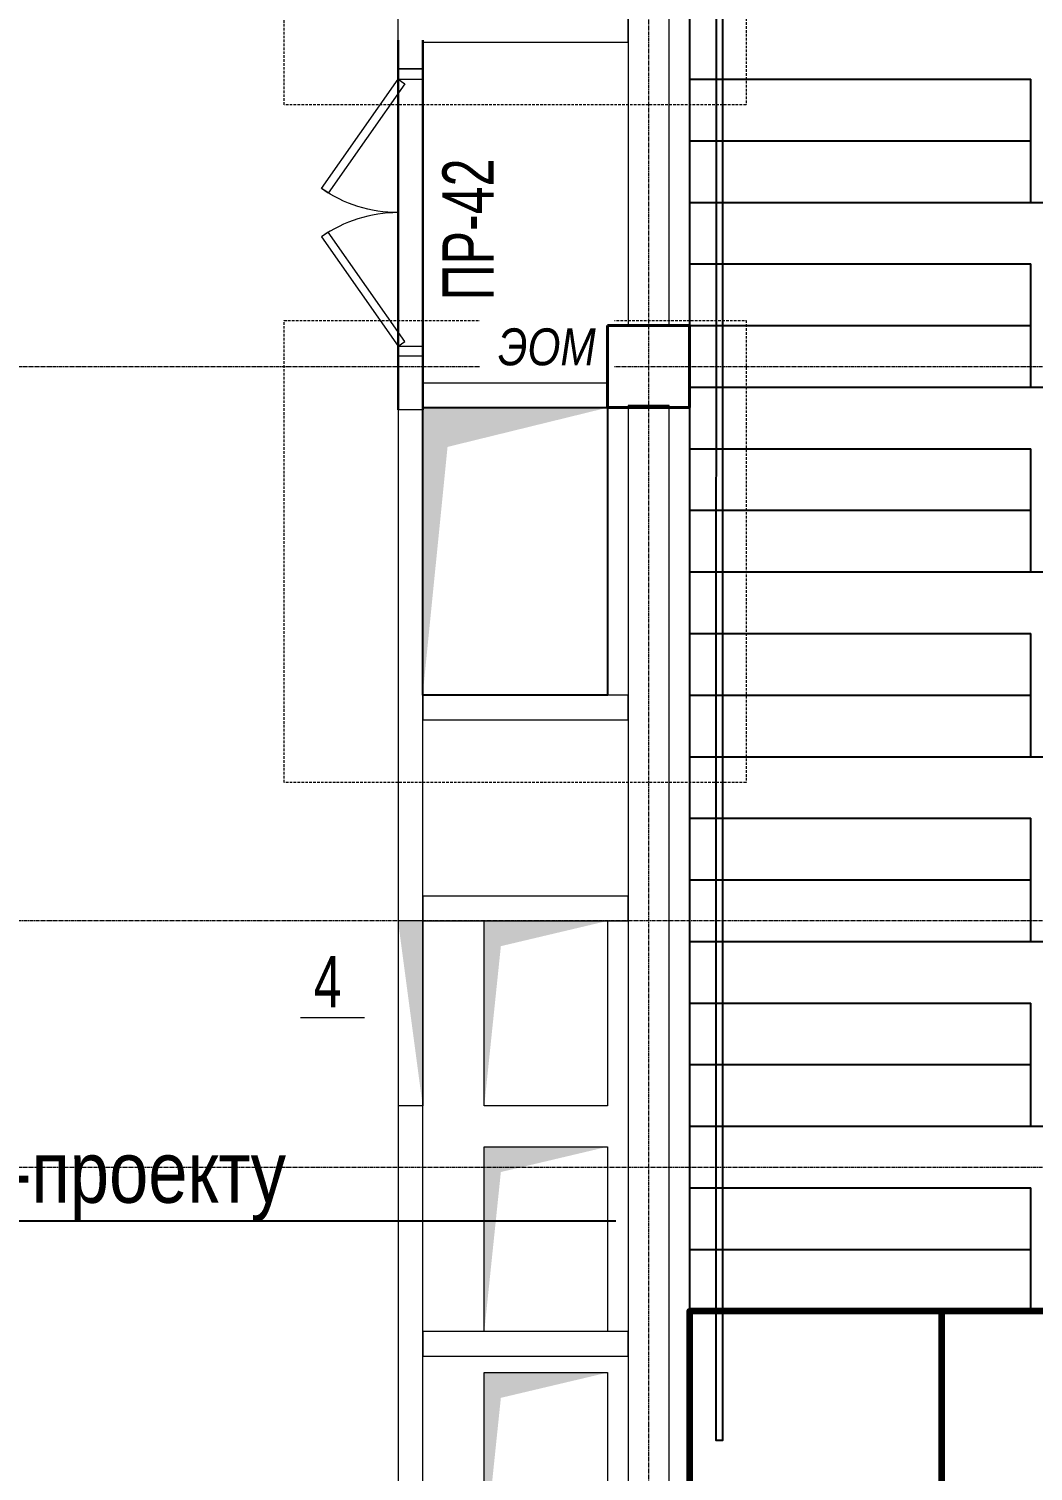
# Model space of a CAD drawing. Header units: millimetres. Extents: x -65509 to 912790, y 446 to 713294.
# Drawn here: x 463083 to 467974, y 579803 to 586828 of the extents above; entities that cross this region are included whole.
import ezdxf
from ezdxf import colors
from ezdxf.entities.mleader import LeaderData, LeaderLine
from ezdxf.enums import TextEntityAlignment as Align
from ezdxf.math import Vec2, Vec3

# ---------------------------------------------------------------- set-up
doc = ezdxf.new("R2010")
doc.units = ezdxf.units.MM
for name, pattern in [('CENTER2', [28.575, 19.05, -3.175, 3.175, -3.175]), ('DASHED', [19.05, 12.7, -6.35]), ('HIDDEN2', [4.7625, 3.175, -1.5875])]:
    doc.linetypes.add(name, pattern=pattern)
for name, color, linetype, lineweight in [('5.3) ММП плитка 6.1', 5, 'Continuous', 120), ('АР_Двери', 5, 'Continuous', 9), ('АР_Колонны', 250, 'Continuous', 30), ('АР_Отв. марка', 250, 'Continuous', 9), ('АР_Стены ЖБ', 250, 'Continuous', 35), ('АР_Стены кирпич', 250, 'Continuous', 20), ('АР_Стены ПЕНОблок', 250, 'Continuous', 20), ('ОВ_Отверстия', 250, 'Continuous', 5), ('ОВ_Шахты', 250, 'Continuous', 5), ('ОВ_Шахты_блок 4.1', 250, 'Continuous', 25), ('РД_Ограждения', 250, 'Continuous', 25), ('РД_Оси_100', 250, 'Continuous', 0), ('ЭОМ_отверстия', 250, 'Continuous', 5)]:
    doc.layers.add(name, color=color, linetype=linetype, lineweight=lineweight)
for name, color, linetype, lineweight, plot in [('АР_Делит', 250, 'Continuous', 0, False), ('РД_Проем', 250, 'Continuous', 0, False), ('РД_проем_инж перемыч_подсчет', 250, 'Continuous', 30, False)]:
    doc.layers.add(name, color=color, linetype=linetype, lineweight=lineweight, plot=plot)
doc.layers.add('ЛК_Открытая', color=250, linetype='Continuous')
doc.layers.add('РД_Перемычка инж проемов', color=250, linetype='Continuous')
doc.styles.add('Arial0', font='arial.ttf')
doc.styles.add('ISOCPEUR_I_4', font='isocpeui.ttf', dxfattribs={"width": 0.9, "height": 350})
doc.styles.add('style1', font='ARIALN.TTF')
doc.styles.add('ккк', font='isocpeur.ttf', dxfattribs={"width": 0.85, "oblique": 15})

# ---------------------------------------------------------------- blocks, each defined once
blk = doc.blocks.new('otv')
at = {"linetype": 'Continuous'}
blk.add_lwpolyline([(0, -1), (0, 0), (1, 0), (1, -1)], close=True, dxfattribs=at)
blk.add_solid([(0, -1), (0, 0), (0.1346, -0.1366), (1, 0)], dxfattribs=at)
blk = doc.blocks.new('СОШ_2200_АР_ОСИ_М100_28.05.24')
at = {"layer": 'РД_Оси_100', "linetype": 'CENTER2'}
for p, q in [((-5954.958, 78900), (119910, 78900)), ((119910, 76200), (-5954.958, 76200)), ((-5954.958, 75000), (119910, 75000))]:
    blk.add_line(p, q, dxfattribs=at)
blk.add_lwpolyline([(76500, 139938.679), (76500, -6155)], dxfattribs=at)
blk = doc.blocks.new('MOK-МаркаПроема инж.')
blk.add_line((-1.328, -1.754), (1.802, -1.754))
at = {"color": 0, "style": 'Arial0', "width": 0.7}
blk.add_attdef('АР-ПРОЕМ:Коробка', text='', height=2.5, dxfattribs=at).set_placement((0, 0), align=Align.MIDDLE)
blk = doc.blocks.new('MOK-МаркаПеремычки')
at = {"color": 0, "style": 'ккк', "oblique": 15, "width": 0.85}
blk.add_attdef('АР-ПРОЕМ:ПЕРЕМЫЧКА', text='', height=2.5, dxfattribs=at).set_placement((0, 0), align=Align.MIDDLE)

msp = doc.modelspace()

# ---------------------------------------------------------------- hatches: boundary and pattern name
at = {"layer": '5.3) ММП плитка 6.1'}
h = msp.add_hatch(dxfattribs=at)
h.set_pattern_fill('ANGLE', color=256, scale=333)
h.set_pattern_definition([(0, (0, 0), (0, 2326.005), [1691.64, -634.365]), (90, (0, 0), (-2326.005, 1e-13), [1691.64, -634.365])])
h.paths.add_polyline_path([(483800.882, 580583.318), (466300.882, 580583.318), (466300.882, 575358.318), (483800.882, 575358.318)])
h.paths.add_polyline_path([(484100.832, 591083.318), (466020.882, 591083.318), (466020.882, 589283.318), (471800.858, 589283.318), (471800.858, 589483.318), (478400.858, 589483.318), (478400.858, 589283.318), (484100.832, 589283.318)])
at = {"layer": 'ОВ_Отверстия', "linetype": 'Continuous', "lineweight": 5}
for points in [[(465000.883, 582483.318), (464880.883, 582483.318), (464940.883, 582033.318)], [(465000.883, 581583.318), (465000.883, 582483.318), (464940.883, 582033.318)]]:
    msp.add_hatch(color=256, dxfattribs=at).paths.add_polyline_path(points, flags=0)

# ---------------------------------------------------------------- linework, layer by layer
at = {"lineweight": 0}
msp.add_lwpolyline([(466300.882, 588683.318), (466300.882, 575358.318)], dxfattribs=at)
at = {"layer": '5.3) ММП плитка 6.1'}
msp.add_lwpolyline([(483800.882, 580583.318), (466300.882, 580583.318), (466300.882, 575358.318), (483800.882, 575358.318)], close=True, dxfattribs=at)
at = {"layer": 'АР_Двери', "linetype": 'Continuous', "lineweight": 9}
for points in [[(465000.883, 586583.318), (465000.883, 586633.318), (464880.883, 586633.318), (464880.883, 586583.318)], [(464880.883, 586583.318), (464913.649, 586560.375), (464540.824, 586027.926), (464508.058, 586050.869)], [(464880.883, 585283.318), (464913.649, 585306.261), (464540.824, 585838.71), (464508.058, 585815.767)], [(465000.883, 585283.318), (465000.883, 585233.318), (464880.883, 585233.318), (464880.883, 585283.318)]]:
    msp.add_lwpolyline(points, close=True, dxfattribs=at)
at = {"layer": 'АР_Двери', "linetype": 'Continuous', "lineweight": 9, "extrusion": (0, 0, -1)}
msp.add_arc((-464880.883, 586583.318), 650, 269.9999953, 304.9999953, dxfattribs=at)
at = {"layer": 'АР_Двери', "linetype": 'Continuous', "lineweight": 9}
msp.add_arc((464880.883, 585283.318), 650, 90.0000047, 125.0000047, dxfattribs=at)
at = {"layer": 'АР_Делит', "linetype": 'DASHED'}
for points in [[(464325.883, 588708.318), (466575.883, 588708.318), (466575.883, 586458.318), (464325.883, 586458.318)], [(464325.884, 585408.318), (466575.884, 585408.318), (466575.884, 583158.318), (464325.884, 583158.318)]]:
    msp.add_lwpolyline(points, close=True, dxfattribs=at)
at = {"layer": 'АР_Колонны', "linetype": 'HIDDEN2', "lineweight": 25}
for p, q in [((466300.882, 585383.318), (466300.882, 584983.318)), ((466300.882, 584983.318), (465900.882, 584983.318))]:
    msp.add_line(p, q, dxfattribs=at)
at = {"layer": 'АР_Колонны', "linetype": 'Continuous', "lineweight": 35}
for p, q in [((466300.882, 584983.318), (466300.882, 585383.318)), ((465900.882, 584983.318), (466300.882, 584983.318))]:
    msp.add_line(p, q, dxfattribs=at)
at = {"layer": 'АР_Стены ЖБ', "linetype": 'Continuous', "lineweight": 40}
for p, q in [((466300.882, 584983.318), (466300.882, 585383.318)), ((465900.882, 584983.318), (466300.882, 584983.318))]:
    msp.add_line(p, q, dxfattribs=at)
at = {"layer": 'АР_Стены кирпич', "linetype": 'Continuous', "lineweight": 20}
for p, q in [((464880.883, 586633.318), (464880.883, 588403.318)), ((466000.882, 586763.318), (466000.882, 586883.318)), ((465000.883, 586633.318), (465000.883, 586763.318)), ((465000.883, 586763.318), (466000.882, 586763.318)), ((464880.883, 586633.318), (465000.883, 586633.318)), ((465000.883, 585233.318), (464880.883, 585233.318)), ((464880.883, 585233.318), (464880.884, 578983.318)), ((465000.884, 579103.318), (465000.883, 585233.318)), ((465000.884, 585103.318), (465000.884, 584983.318)), ((465000.884, 584983.318), (465900.884, 584983.318)), ((466000.882, 583583.318), (465000.884, 583583.318)), ((465000.884, 583583.318), (465000.884, 583463.318)), ((466000.882, 583463.318), (466000.882, 583583.318)), ((465000.884, 583463.318), (466000.882, 583463.318)), ((465000.884, 582603.318), (465000.884, 582483.318)), ((466000.935, 582603.318), (465000.884, 582603.318)), ((466000.935, 582483.318), (466000.935, 582603.318)), ((465000.884, 582483.318), (466000.935, 582483.318)), ((466000.882, 580483.318), (465000.884, 580483.318)), ((465000.884, 580483.318), (465000.884, 580363.318)), ((466000.882, 580363.318), (466000.882, 580483.318)), ((465000.884, 580363.318), (466000.882, 580363.318))]:
    msp.add_line(p, q, dxfattribs=at)
at = {"layer": 'АР_Стены кирпич', "linetype": 'Continuous', "lineweight": 0}
msp.add_line((465000.883, 584973.318), (464880.883, 584973.318), dxfattribs=at)
at = {"layer": 'АР_Стены ПЕНОблок', "linetype": 'Continuous', "lineweight": 20}
for p, q in [((466000.882, 588283.318), (466000.882, 585383.318)), ((466200.882, 585383.318), (466200.882, 588283.318)), ((466000.882, 585383.318), (466200.882, 585383.318)), ((466200.882, 584993.105), (466000.882, 584993.105)), ((466000.882, 584993.105), (466000.882, 579383.318)), ((466200.882, 579383.318), (466200.882, 584993.105))]:
    msp.add_line(p, q, dxfattribs=at)
at = {"layer": 'ЛК_Открытая'}
for p, q in [((466301.91, 580583.318), (466301.91, 589283.318)), ((466301.91, 586583.318), (467961.91, 586583.318)), ((467961.91, 585983.318), (467961.91, 586583.318)), ((466301.91, 586283.318), (467961.91, 586283.318)), ((466301.91, 585983.318), (467961.91, 585983.318)), ((466301.91, 585683.318), (467961.91, 585683.318)), ((467961.91, 585083.318), (467961.91, 585683.318)), ((466301.91, 585383.318), (467961.91, 585383.318)), ((466301.91, 585083.318), (467961.91, 585083.318)), ((466301.91, 584783.318), (467961.91, 584783.318)), ((467961.91, 584183.318), (467961.91, 584783.318)), ((466301.91, 584483.318), (467961.91, 584483.318)), ((466301.91, 584183.318), (467961.91, 584183.318)), ((466301.91, 583883.318), (467961.91, 583883.318)), ((467961.91, 583283.318), (467961.91, 583883.318)), ((466301.91, 583583.318), (467961.91, 583583.318)), ((466301.91, 583283.318), (467961.91, 583283.318)), ((466301.91, 582983.318), (467961.91, 582983.318)), ((467961.91, 582383.318), (467961.91, 582983.318)), ((466301.91, 582683.318), (467961.91, 582683.318)), ((466301.91, 582383.318), (467961.91, 582383.318)), ((466301.91, 582083.318), (467961.91, 582083.318)), ((467961.91, 581483.318), (467961.91, 582083.318)), ((466301.91, 581783.318), (467961.91, 581783.318)), ((466301.91, 581483.318), (467961.91, 581483.318)), ((466301.91, 581183.318), (467961.91, 581183.318)), ((467961.91, 580583.318), (467961.91, 581183.318)), ((466301.91, 580883.318), (467961.91, 580883.318)), ((466301.91, 580583.318), (467961.91, 580583.318))]:
    msp.add_line(p, q, dxfattribs=at)
msp.add_lwpolyline([(467131.91, 589268.877, 0, 150, 0), (467131.91, 588802.628, 0, 0, 0), (467131.91, 580583.318, 0, 0, 0)], format="xyseb", dxfattribs=at)
for points in [[(467961.91, 585983.318), (482141.91, 585983.318)], [(467961.91, 585083.318), (482141.91, 585083.318)], [(467961.91, 584183.318), (482141.91, 584183.318)], [(467961.91, 583283.318), (482141.91, 583283.318)], [(467961.91, 582383.318), (482141.91, 582383.318)], [(467961.91, 581483.318), (482141.91, 581483.318)], [(482141.91, 580583.318), (477786.91, 580583.318), (477786.91, 580583.318), (472416.91, 580583.318), (472416.91, 580583.318), (467961.91, 580583.318)]]:
    msp.add_lwpolyline(points, dxfattribs=at)
at = {"layer": 'ОВ_Отверстия', "linetype": 'Continuous', "lineweight": 9}
for p, q in [((464880.883, 582483.318), (464880.883, 581583.318)), ((465000.883, 582483.318), (464880.883, 582483.318)), ((465000.883, 582483.318), (465000.883, 581583.318)), ((465000.883, 581583.318), (464880.883, 581583.318))]:
    msp.add_line(p, q, dxfattribs=at)
at = {"layer": 'РД_Ограждения'}
msp.add_lwpolyline([(466461.452, 589350.773), (466461.452, 589350.773), (466461.452, 589350.773), (466460.882, 579953.318), (466430.882, 579953.318), (466431.524, 589342.328, 0.4275618), (466421.808, 589353.036), (466120.882, 589353.318), (466120.882, 589383.318), (466431.742, 589383.315, -0.43243162), (466461.452, 589350.773), (466461.452, 589350.773)], format="xyb", dxfattribs=at)
at = {"layer": 'РД_Проем', "linetype": 'Continuous', "lineweight": 0}
for p, q in [((464880.883, 585233.318), (464880.883, 586633.318)), ((465000.883, 585233.318), (465000.883, 586633.318))]:
    msp.add_line(p, q, dxfattribs=at)
at = {"layer": 'РД_проем_инж перемыч_подсчет', "linetype": 'Continuous', "lineweight": 30}
for p, q in [((464880.883, 584973.318), (464880.883, 586773.318)), ((465000.883, 584973.318), (465000.883, 586773.318))]:
    msp.add_line(p, q, dxfattribs=at)

# ---------------------------------------------------------------- block references
at = {"layer": 'АР_Отв. марка', "linetype": 'Continuous', "lineweight": 9, "xscale": 100, "yscale": 100, "zscale": 100}
msp.add_blockref('MOK-МаркаПроема инж.', (464538.143, 582188.058), dxfattribs=at).add_auto_attribs({'АР-ПРОЕМ:Коробка': '4'})
at = {"layer": 'ОВ_Шахты', "xscale": 600, "yscale": 900}
for p in [(465300.882, 582483.318), (465300.882, 581383.318), (465300.882, 580283.318)]:
    msp.add_blockref('otv', p, dxfattribs=at)
at = {"layer": 'ОВ_Шахты_блок 4.1', "xscale": 900, "yscale": 1400}
for p in [(465000.882, 584983.318), (465000.884, 584983.318)]:
    msp.add_blockref('otv', p, dxfattribs=at)
at = {"layer": 'РД_Оси_100'}
msp.add_blockref('СОШ_2200_АР_ОСИ_М100_28.05.24', (389600.882, 506283.318), dxfattribs=at)
at = {"layer": 'РД_Перемычка инж проемов', "linetype": 'Continuous', "lineweight": -3}
ref = msp.add_blockref('MOK-МаркаПеремычки', (465220.129, 585850.942, 200), dxfattribs=dict(at, xscale=100, yscale=100, zscale=100, rotation=89.99999999999997))
ref.add_attrib('АР-ПРОЕМ:ПЕРЕМЫЧКА', 'ПР-42', dxfattribs={"layer": '0', "color": 0, "height": 250, "rotation": 90, "style": 'Arial0', "width": 0.7}).set_placement((465220.129, 585850.942, 200), align=Align.MIDDLE)

# ---------------------------------------------------------------- leaders
at = {"layer": 'АР_Делит', "lineweight": 0}
ml = msp.add_multileader_mtext('Standard', dxfattribs=at)
ml.set_content('зашивка согласно дизайн-проекту', color=256, style='style1')
ml.set_leader_properties(color=256)
ml.build(insert=Vec2(0, 0))
ml.multileader.update_dxf_attribs({"has_dogleg": 0, "text_left_attachment_type": 6, "text_right_attachment_type": 6, "arrow_head_size": 500, "scale": 100})
ctx = ml.context
ctx.base_point, ctx.scale, ctx.char_height, ctx.arrow_head_size, ctx.landing_gap_size, ctx.plane_origin, ctx.plane_x_axis, ctx.plane_y_axis = Vec3(458845.521, 581022.261), 100, 300, 500, 50, Vec3(448680.921, 580336.874), Vec3(1, 0.00000001), Vec3(-0.00000001, 1)
ctx.left_attachment, ctx.right_attachment = 6, 6
notes = []
notes.append((ctx, [(1, (1, 1, 0), (458837.521, 581022.261), (1, 0.00000001), 8, [(0, [(458363.489, 582645.429)], 0, [])])]))
ctx.mtext.insert, ctx.mtext.text_direction, ctx.mtext.rotation, ctx.mtext.width, ctx.mtext.defined_height, ctx.mtext.flow_direction = Vec3(458895.521, 581410.46), Vec3(1, 0.00000001), 0.00000001, 4538.94863, 395.157, 5
for ctx, leaders in notes:
    for number, flags, end, landing, length, lines in leaders:
        leader = LeaderData()
        leader.index, (leader.has_last_leader_line, leader.has_dogleg_vector, leader.attachment_direction) = number, flags
        leader.last_leader_point, leader.dogleg_vector, leader.dogleg_length = Vec3(end), Vec3(landing), length
        for number, points, colour, breaks in lines:
            line = LeaderLine()
            line.index, line.vertices, line.color, line.breaks = number, Vec3.list(points), colors.encode_raw_color(colour), breaks
            leader.lines.append(line)
        ctx.leaders.append(leader)

# ---------------------------------------------------------------- next in the draw order: texts
at = {"layer": 'ЭОМ_отверстия', "insert": (465368.293, 585369.457), "char_height": 180, "attachment_point": 1, "style": 'ISOCPEUR_I_4', "bg_fill": 2}
msp.add_mtext('{\\fArial Narrow|b0|i1|c204|p34;\\W1;\\C256;ЭОМ}', dxfattribs=at)

# ---------------------------------------------------------------- next in the draw order: linework, layer by layer
at = {"layer": 'АР_Колонны', "linetype": 'HIDDEN2', "lineweight": 25}
for p, q in [((465900.882, 585383.318), (466300.882, 585383.318)), ((465900.882, 584983.318), (465900.882, 585383.318))]:
    msp.add_line(p, q, dxfattribs=at)
at = {"layer": 'АР_Колонны', "linetype": 'Continuous', "lineweight": 35}
for p, q in [((466300.882, 585383.318), (465900.882, 585383.318)), ((465900.882, 585383.318), (465900.882, 584983.318))]:
    msp.add_line(p, q, dxfattribs=at)
at = {"layer": 'АР_Стены ЖБ', "linetype": 'Continuous', "lineweight": 40}
for p, q in [((466300.882, 585383.318), (465900.882, 585383.318)), ((465900.882, 585383.318), (465900.882, 584983.318))]:
    msp.add_line(p, q, dxfattribs=at)
at = {"layer": 'АР_Стены кирпич', "linetype": 'Continuous', "lineweight": 20}
for p, q in [((465900.884, 585103.318), (465000.884, 585103.318)), ((465900.884, 584983.318), (465900.884, 585103.318))]:
    msp.add_line(p, q, dxfattribs=at)

doc.saveas('drawing.dxf')
